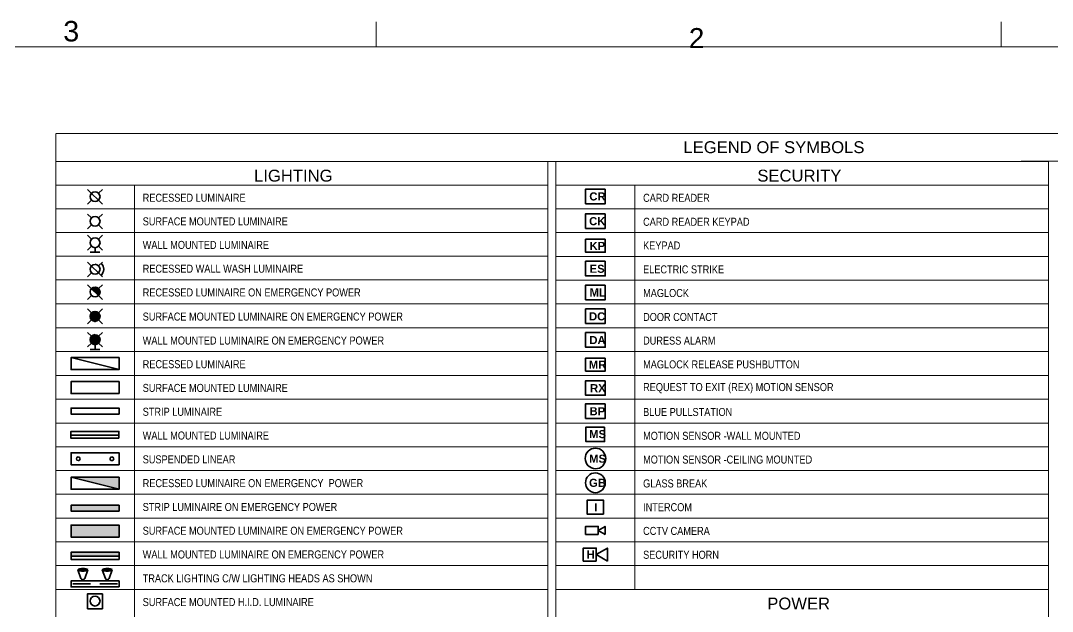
# Model space of a CAD drawing. Header units: millimetres. Extents: x 0.7 to 36.3, y 0.6 to 47.9.
# Drawn here: x 16.18 to 26.48, y 41.99 to 47.88 of the extents above; entities that cross this region are included whole.
import ezdxf

# ---------------------------------------------------------------- set-up
doc = ezdxf.new("R2010")
doc.units = ezdxf.units.MM
doc.header["$LTSCALE"] = 0.007
doc.layers.add('PDF_Geometry', color=7, linetype='Continuous', true_color=0x777777)
doc.layers.add('PDF_Solid Fills', color=7, linetype='Continuous', true_color=0xffffff)
doc.layers.add('PDF_Text', color=7, linetype='Continuous')
doc.styles.add('PDF Arial', font='arial.ttf')
doc.styles.add('PDF Arial Narrow', font='ARIALN.TTF')
doc.styles.add('PDF ArialRoundedMT Bold', font='arialbd.ttf')
doc.styles.add('PDF GillSansMT', font='arial.ttf')
doc.styles.add('PDF GillSansMTCondensed', font='arial.ttf')

msp = doc.modelspace()

# ---------------------------------------------------------------- hatches: boundary and pattern name
at = {"layer": 'PDF_Solid Fills', "transparency": 33554559}
for points in [[(16.946, 45.215), (16.931, 45.22), (16.906, 45.22), (16.884, 45.209), (16.954, 45.139), (16.966, 45.16), (16.968, 45.185), (16.961, 45.2)], [(16.946, 44.972), (16.931, 44.979), (16.906, 44.979), (16.883, 44.962), (16.871, 44.944), (16.873, 44.914), (16.888, 44.895), (16.906, 44.884), (16.931, 44.882), (16.959, 44.904), (16.966, 44.919), (16.968, 44.942), (16.961, 44.957)], [(16.961, 44.725), (16.931, 44.745), (16.906, 44.745), (16.883, 44.73), (16.871, 44.71), (16.873, 44.68), (16.888, 44.662), (16.906, 44.65), (16.931, 44.649), (16.959, 44.67), (16.966, 44.685), (16.968, 44.709)], [(16.686, 43.324), (17.159, 43.205), (17.159, 43.324)], [(16.828, 42.41), (16.814, 42.414), (16.779, 42.414), (16.748, 42.402), (16.764, 42.394), (16.808, 42.389), (16.828, 42.392), (16.844, 42.4)], [(17.091, 42.402), (17.058, 42.414), (17.024, 42.414), (16.991, 42.402), (17.008, 42.394), (17.051, 42.389), (17.071, 42.392)]]:
    msp.add_hatch(color=256, dxfattribs=at).paths.add_polyline_path(points)

# ---------------------------------------------------------------- linework, layer by layer
at = {"layer": 'PDF_Geometry', "lineweight": 9}
for points in [[(19.725, 47.618), (19.725, 47.868)], [(25.969, 47.618), (25.969, 47.868)]]:
    msp.add_lwpolyline(points, dxfattribs=at)
msp.add_lwpolyline([(32.217, 25.634), (0.987, 25.634), (32.217, 25.634), (32.217, 47.619), (0.987, 47.619), (32.217, 47.619)], close=True, dxfattribs=at)
at = {"layer": 'PDF_Geometry', "lineweight": 20}
for points in [[(16.526, 46.752), (16.526, 46.475), (26.164, 46.475)], [(16.527, 46.754), (31.438, 46.754), (31.438, 46.477), (26.166, 46.477)], [(21.404, 35.321), (16.526, 35.321), (16.526, 46.475), (21.442, 46.475), (21.442, 30.093)], [(21.442, 46.475), (21.442, 35.321), (21.442, 28.519), (16.526, 28.519), (16.526, 35.321), (21.442, 35.321)], [(21.522, 31.414), (26.439, 31.414), (26.439, 46.475), (21.522, 46.475), (21.522, 31.414), (21.522, 35.119), (26.439, 35.119), (26.439, 42.204), (26.439, 46.475)], [(21.522, 46.475), (21.522, 42.204), (21.522, 35.119), (26.361, 35.119)], [(16.526, 46.24), (21.442, 46.24)], [(17.313, 46.24), (17.313, 35.321)], [(26.439, 46.24), (21.522, 46.24)], [(22.309, 46.24), (22.309, 42.204)], [(16.526, 46.004), (21.442, 46.004)], [(26.439, 46.002), (21.522, 46.002)], [(16.526, 45.767), (21.442, 45.767)], [(26.439, 45.765), (21.522, 45.765)], [(16.526, 45.532), (21.442, 45.532)], [(26.439, 45.527), (21.522, 45.527)], [(16.526, 45.295), (21.442, 45.295)], [(26.439, 45.29), (21.522, 45.29)], [(16.526, 45.054), (21.442, 45.054)], [(26.439, 45.054), (21.522, 45.054)], [(16.526, 44.815), (21.442, 44.815)], [(26.439, 44.815), (21.522, 44.815)], [(16.526, 44.579), (21.442, 44.579)], [(26.439, 44.579), (21.522, 44.579)], [(16.526, 44.34), (21.442, 44.34)], [(26.439, 44.34), (21.522, 44.34)], [(16.526, 44.104), (21.442, 44.104)], [(26.439, 44.104), (21.522, 44.104)], [(16.526, 43.865), (21.442, 43.865)], [(26.439, 43.865), (21.522, 43.865)], [(16.526, 43.629), (21.442, 43.629)], [(26.439, 43.629), (21.522, 43.629)], [(16.526, 43.392), (21.442, 43.392)], [(26.439, 43.392), (21.522, 43.392)], [(16.526, 43.154), (21.442, 43.154)], [(26.439, 43.154), (21.522, 43.154)], [(16.526, 42.917), (21.442, 42.917)], [(26.439, 42.917), (21.522, 42.917)], [(16.526, 42.679), (21.442, 42.679)], [(26.439, 42.679), (21.522, 42.679)], [(16.526, 42.442), (21.442, 42.442)], [(26.439, 42.442), (21.522, 42.442)], [(16.526, 42.204), (21.442, 42.204)], [(26.439, 42.204), (21.522, 42.204), (26.439, 42.204)]]:
    msp.add_lwpolyline(points, dxfattribs=at)
at = {"layer": 'PDF_Geometry', "lineweight": 35}
for points in [[(16.844, 46.197), (16.993, 46.05)], [(16.993, 46.197), (16.953, 46.159)], [(16.844, 46.05), (16.884, 46.089)], [(16.844, 45.95), (16.884, 45.912)], [(16.993, 45.95), (16.953, 45.912)], [(16.844, 45.804), (16.884, 45.842)], [(16.993, 45.804), (16.953, 45.842)], [(16.844, 45.739), (16.884, 45.699)], [(16.993, 45.739), (16.953, 45.699)], [(16.844, 45.59), (16.884, 45.63)], [(16.869, 45.569), (16.968, 45.569)], [(16.919, 45.569), (16.919, 45.615)], [(16.993, 45.59), (16.953, 45.63)], [(16.993, 45.324), (16.844, 45.472)], [(16.993, 45.472), (16.953, 45.434)], [(16.844, 45.324), (16.884, 45.364)], [(16.993, 45.099), (16.844, 45.245)], [(16.993, 45.245), (16.953, 45.207)], [(16.844, 45.099), (16.884, 45.137)], [(16.884, 44.964), (16.844, 45.004)], [(16.993, 45.004), (16.953, 44.964)], [(16.844, 44.855), (16.884, 44.895)], [(16.953, 44.895), (16.993, 44.855)], [(16.844, 44.77), (16.884, 44.732)], [(16.993, 44.77), (16.953, 44.732)], [(16.844, 44.624), (16.884, 44.662)], [(16.919, 44.6), (16.919, 44.647)], [(16.993, 44.624), (16.953, 44.662)], [(17.159, 44.399), (16.679, 44.399), (16.679, 44.519), (17.159, 44.399), (17.159, 44.519), (16.679, 44.519)], [(16.869, 44.6), (16.968, 44.6)], [(16.678, 43.744), (17.158, 43.744)], [(17.159, 43.204), (16.679, 43.204), (16.679, 43.324), (17.159, 43.204), (17.159, 43.324), (16.679, 43.324)], [(16.679, 42.535), (17.159, 42.535)], [(16.748, 42.4), (16.778, 42.315)], [(16.846, 42.4), (16.816, 42.315)], [(16.991, 42.4), (17.023, 42.315)], [(17.091, 42.4), (17.059, 42.315)], [(16.698, 42.259), (16.873, 42.259)], [(16.796, 42.302), (16.796, 42.289)], [(16.968, 42.259), (17.143, 42.259)], [(17.041, 42.302), (17.041, 42.289)]]:
    msp.add_lwpolyline(points, dxfattribs=at)
for points in [[(22.014, 46.199), (22.014, 46.054), (21.817, 46.054), (21.817, 46.199)], [(22.014, 45.954), (22.014, 45.807), (21.817, 45.807), (21.817, 45.954)], [(22.014, 45.7), (22.014, 45.57), (21.817, 45.57), (21.817, 45.7)], [(22.014, 45.479), (22.014, 45.334), (21.817, 45.334), (21.817, 45.479)], [(22.014, 45.242), (22.014, 45.095), (21.817, 45.095), (21.817, 45.242)], [(16.953, 45.137), (16.961, 45.147), (16.966, 45.159), (16.968, 45.172), (16.966, 45.185), (16.961, 45.197), (16.953, 45.207), (16.943, 45.215), (16.931, 45.219), (16.919, 45.22), (16.906, 45.219), (16.894, 45.215), (16.884, 45.207)], [(22.014, 45.004), (22.014, 44.859), (21.817, 44.859), (21.817, 45.004)], [(22.014, 44.767), (22.014, 44.622), (21.817, 44.622), (21.817, 44.767)], [(22.014, 44.514), (22.014, 44.384), (21.817, 44.384), (21.817, 44.514)], [(17.159, 44.159), (16.679, 44.159), (16.679, 44.279), (17.159, 44.279)], [(22.014, 44.287), (22.014, 44.142), (21.817, 44.142), (21.817, 44.287)], [(17.159, 43.955), (16.679, 43.955), (16.679, 44.014), (17.159, 44.014)], [(22.014, 44.057), (22.014, 43.912), (21.817, 43.912), (21.817, 44.057)], [(22.007, 43.825), (22.007, 43.68), (21.821, 43.68), (21.821, 43.825)], [(17.158, 43.714), (16.678, 43.714), (16.678, 43.782), (17.158, 43.782)], [(17.159, 43.449), (16.679, 43.449), (16.679, 43.569), (17.159, 43.569)], [(17.159, 43.204), (17.159, 43.324), (16.679, 43.324)], [(21.997, 42.957), (21.997, 43.095), (21.832, 43.095), (21.832, 42.957)], [(17.159, 42.987), (16.679, 42.987), (16.679, 43.045), (17.159, 43.045)], [(16.679, 42.987), (17.159, 42.987), (17.159, 43.045), (16.679, 43.045)], [(17.159, 42.727), (16.679, 42.727), (16.679, 42.847), (17.159, 42.847)], [(16.679, 42.727), (17.159, 42.727), (17.159, 42.847), (16.679, 42.847)], [(21.944, 42.754), (21.944, 42.834), (21.817, 42.834), (21.817, 42.754)], [(22.012, 42.754), (21.944, 42.794), (22.012, 42.834)], [(17.159, 42.505), (16.679, 42.505), (16.679, 42.575), (17.159, 42.575)], [(16.679, 42.535), (17.159, 42.535), (17.159, 42.575), (16.679, 42.575)], [(21.924, 42.487), (21.924, 42.617), (21.794, 42.617), (21.794, 42.487)], [(22.036, 42.487), (21.924, 42.552), (22.036, 42.617)], [(16.846, 42.4), (16.828, 42.409), (16.808, 42.414), (16.786, 42.414), (16.766, 42.409), (16.748, 42.4), (16.766, 42.39), (16.786, 42.387), (16.808, 42.387), (16.828, 42.39)], [(17.091, 42.4), (17.071, 42.409), (17.051, 42.414), (17.031, 42.414), (17.009, 42.409), (16.991, 42.4), (17.009, 42.39), (17.031, 42.387), (17.051, 42.387), (17.071, 42.39)], [(17.159, 42.229), (16.679, 42.229), (16.679, 42.289), (17.159, 42.289)], [(16.993, 42.162), (16.993, 42.012), (16.844, 42.012), (16.844, 42.162)]]:
    msp.add_lwpolyline(points, close=True, dxfattribs=at)
for points in [[(16.751, 43.49, 0.409091), (16.769, 43.509, -0.409091)], [(17.088, 43.49, 0.409091), (17.106, 43.509, -0.409091)], [(21.916, 43.367, 0.419492), (21.817, 43.269, 0.41315), (21.916, 43.17, 0.40678), (22.014, 43.269, 0.41315)]]:
    msp.add_lwpolyline(points, format="xyb", close=True, dxfattribs=at)
for points in [[(16.748, 42.402, 0.151379), (16.798, 42.387, 0.148921), (16.846, 42.402)], [(16.991, 42.402, 0.151379), (17.041, 42.387, 0.148921), (17.089, 42.402)]]:
    msp.add_lwpolyline(points, format="xyb", dxfattribs=at)
for centre in [(16.918, 44.929), (16.918, 44.696)]:
    msp.add_circle(centre, 0.049, dxfattribs=at)
for centre, radius, start, end in [((16.919, 46.125), 0.0484, 90.0411, 179.9589), ((16.919, 45.879), 0.0484, 90.0411, 179.9589), ((16.919, 45.665), 0.0484, 90.0411, 179.9589), ((16.919, 45.4), 0.0484, 90.0411, 179.9589), ((16.922, 45.4), 0.0835, 312.8773, 359.1977), ((16.919, 45.174), 0.0484, 90.0411, 179.9589), ((16.919, 44.93), 0.0484, 90.0411, 179.9589), ((16.919, 44.699), 0.0484, 90.0411, 179.9589), ((21.915, 43.513), 0.101, 89.6269, 180.3731), ((21.915, 43.512), 0.104, 270.2862, 359.7138), ((16.798, 42.307), 0.108, 90.2029, 118.7377), ((17.041, 42.307), 0.108, 90.2029, 118.7377), ((16.919, 42.089), 0.0484, 90.0411, 179.9589)]:
    msp.add_arc(centre, radius, start, end, dxfattribs=at)
for points in [[(16.919, 46.174), (16.946, 46.174), (16.969, 46.152), (16.969, 46.125)], [(16.919, 46.075), (16.893, 46.075), (16.871, 46.099), (16.871, 46.125)], [(16.969, 46.125), (16.969, 46.099), (16.946, 46.075), (16.919, 46.075)], [(16.919, 45.829), (16.893, 45.829), (16.871, 45.852), (16.871, 45.879)], [(16.919, 45.927), (16.946, 45.927), (16.969, 45.905), (16.969, 45.879)], [(16.969, 45.879), (16.969, 45.852), (16.946, 45.829), (16.919, 45.829)], [(16.919, 45.615), (16.893, 45.615), (16.871, 45.639), (16.871, 45.665)], [(16.919, 45.714), (16.946, 45.714), (16.969, 45.692), (16.969, 45.665)], [(16.969, 45.665), (16.969, 45.639), (16.946, 45.615), (16.919, 45.615)], [(16.919, 45.449), (16.946, 45.449), (16.969, 45.427), (16.969, 45.4)], [(16.979, 45.46), (16.996, 45.444), (17.006, 45.422), (17.006, 45.399)], [(16.919, 45.35), (16.893, 45.35), (16.871, 45.374), (16.871, 45.4)], [(16.969, 45.4), (16.969, 45.374), (16.946, 45.35), (16.919, 45.35)], [(16.919, 45.124), (16.893, 45.124), (16.871, 45.147), (16.871, 45.174)], [(16.919, 45.222), (16.946, 45.222), (16.969, 45.2), (16.969, 45.174)], [(16.969, 45.174), (16.969, 45.147), (16.946, 45.124), (16.919, 45.124)], [(16.919, 44.88), (16.893, 44.88), (16.871, 44.904), (16.871, 44.93)], [(16.919, 44.979), (16.946, 44.979), (16.969, 44.957), (16.969, 44.93)], [(16.969, 44.93), (16.969, 44.904), (16.946, 44.88), (16.919, 44.88)], [(16.919, 44.747), (16.946, 44.747), (16.969, 44.725), (16.969, 44.699)], [(16.919, 44.649), (16.893, 44.649), (16.871, 44.672), (16.871, 44.699)], [(16.969, 44.699), (16.969, 44.672), (16.946, 44.649), (16.919, 44.649)], [(21.916, 43.614), (21.972, 43.614), (22.019, 43.569), (22.019, 43.512)], [(16.734, 43.509), (16.734, 43.52), (16.741, 43.527), (16.751, 43.527)], [(16.734, 43.509), (16.734, 43.52), (16.741, 43.527), (16.751, 43.527)], [(16.751, 43.49), (16.741, 43.49), (16.734, 43.499), (16.734, 43.509)], [(16.751, 43.49), (16.741, 43.49), (16.734, 43.499), (16.734, 43.509)], [(16.751, 43.527), (16.761, 43.527), (16.769, 43.52), (16.769, 43.509)], [(16.751, 43.527), (16.761, 43.527), (16.769, 43.52), (16.769, 43.509)], [(17.069, 43.509), (17.069, 43.52), (17.076, 43.527), (17.088, 43.527)], [(17.069, 43.509), (17.069, 43.52), (17.076, 43.527), (17.088, 43.527)], [(17.088, 43.49), (17.076, 43.49), (17.069, 43.499), (17.069, 43.509)], [(17.088, 43.49), (17.076, 43.49), (17.069, 43.499), (17.069, 43.509)], [(17.088, 43.527), (17.098, 43.527), (17.106, 43.52), (17.106, 43.509)], [(17.088, 43.527), (17.098, 43.527), (17.106, 43.52), (17.106, 43.509)], [(21.916, 43.409), (21.859, 43.409), (21.814, 43.455), (21.814, 43.512)], [(16.798, 42.415), (16.814, 42.415), (16.833, 42.41), (16.848, 42.402)], [(17.041, 42.415), (17.058, 42.415), (17.076, 42.41), (17.091, 42.402)], [(16.798, 42.302), (16.788, 42.302), (16.781, 42.309), (16.778, 42.315)], [(16.816, 42.315), (16.813, 42.309), (16.806, 42.302), (16.798, 42.302)], [(17.041, 42.302), (17.031, 42.302), (17.024, 42.309), (17.021, 42.315)], [(17.059, 42.315), (17.056, 42.309), (17.049, 42.302), (17.041, 42.302)], [(16.919, 42.039), (16.893, 42.039), (16.871, 42.062), (16.871, 42.089)], [(16.919, 42.137), (16.946, 42.137), (16.969, 42.115), (16.969, 42.089)], [(16.969, 42.089), (16.969, 42.062), (16.946, 42.039), (16.919, 42.039)]]:
    msp.add_open_spline(points, degree=3, dxfattribs=at)
at = {"layer": 'PDF_Solid Fills', "lineweight": 35, "transparency": 33554559}
for points in [[(16.679, 42.987), (17.159, 42.987), (16.679, 43.045), (17.159, 43.045)], [(16.679, 42.727), (17.159, 42.727), (16.679, 42.847), (17.159, 42.847)], [(16.679, 42.535), (17.159, 42.535), (16.679, 42.575), (17.159, 42.575)]]:
    msp.add_solid(points, dxfattribs=at)

# ---------------------------------------------------------------- texts
at = {"layer": 'PDF_Text', "attachment_point": 4}
for s, insert, char_height, style in [('3', (16.602, 47.774), 0.204, 'PDF GillSansMTCondensed'), ('2', (22.849, 47.707), 0.199, 'PDF GillSansMT'), ('LEGEND OF SYMBOLS', (22.795, 46.617), 0.11877, 'PDF Arial'), ('LIGHTING', (18.507, 46.333), 0.1188, 'PDF Arial'), ('SECURITY', (23.533, 46.333), 0.1188, 'PDF Arial'), ('CR', (21.855, 46.126), 0.0805, 'PDF ArialRoundedMT Bold'), ('RECESSED LUMINAIRE', (17.395, 46.113), 0.07991, 'PDF Arial Narrow'), ('CARD READER', (22.392, 46.112), 0.07991, 'PDF Arial Narrow'), ('SURFACE MOUNTED LUMINAIRE', (17.395, 45.877), 0.07991, 'PDF Arial Narrow'), ('CK', (21.853, 45.879), 0.0805, 'PDF ArialRoundedMT Bold'), ('CARD READER KEYPAD', (22.392, 45.873), 0.07991, 'PDF Arial Narrow'), ('WALL MOUNTED LUMINAIRE', (17.395, 45.642), 0.07991, 'PDF Arial Narrow'), ('KP', (21.857, 45.633), 0.0805, 'PDF ArialRoundedMT Bold'), ('KEYPAD', (22.392, 45.637), 0.0799, 'PDF Arial Narrow'), ('RECESSED WALL WASH LUMINAIRE', (17.395, 45.405), 0.07991, 'PDF Arial Narrow'), ('ES', (21.858, 45.404), 0.0805, 'PDF ArialRoundedMT Bold'), ('ELECTRIC STRIKE', (22.392, 45.398), 0.07991, 'PDF Arial Narrow'), ('RECESSED LUMINAIRE ON EMERGENCY POWER', (17.395, 45.168), 0.07991, 'PDF Arial Narrow'), ('ML', (21.858, 45.168), 0.0805, 'PDF ArialRoundedMT Bold'), ('MAGLOCK', (22.392, 45.162), 0.0799, 'PDF Arial Narrow'), ('SURFACE MOUNTED LUMINAIRE ON EMERGENCY POWER', (17.395, 44.927), 0.07991, 'PDF Arial Narrow'), ('DC', (21.852, 44.929), 0.0805, 'PDF ArialRoundedMT Bold'), ('DOOR CONTACT', (22.392, 44.923), 0.07991, 'PDF Arial Narrow'), ('WALL MOUNTED LUMINAIRE ON EMERGENCY POWER', (17.395, 44.688), 0.07991, 'PDF Arial Narrow'), ('DA', (21.855, 44.693), 0.0805, 'PDF ArialRoundedMT Bold'), ('DURESS ALARM', (22.392, 44.687), 0.07991, 'PDF Arial Narrow'), ('RECESSED LUMINAIRE', (17.395, 44.452), 0.07991, 'PDF Arial Narrow'), ('MR', (21.85, 44.448), 0.0805, 'PDF ArialRoundedMT Bold'), ('MAGLOCK RELEASE PUSHBUTTON', (22.392, 44.45), 0.07991, 'PDF Arial Narrow'), ('SURFACE MOUNTED LUMINAIRE', (17.395, 44.215), 0.07991, 'PDF Arial Narrow'), ('RX', (21.862, 44.213), 0.0805, 'PDF ArialRoundedMT Bold'), ('REQUEST TO EXIT (REX) MOTION SENSOR', (22.392, 44.212), 0.07991, 'PDF Arial Narrow'), ('STRIP LUMINAIRE', (17.395, 43.977), 0.07991, 'PDF Arial Narrow'), ('BP', (21.857, 43.983), 0.0805, 'PDF ArialRoundedMT Bold'), ('BLUE PULLSTATION', (22.392, 43.975), 0.07991, 'PDF Arial Narrow'), ('MS', (21.853, 43.754), 0.0805, 'PDF ArialRoundedMT Bold'), ('WALL MOUNTED LUMINAIRE', (17.395, 43.74), 0.07991, 'PDF Arial Narrow'), ('MOTION SENSOR -WALL MOUNTED', (22.392, 43.737), 0.07991, 'PDF Arial Narrow'), ('SUSPENDED LINEAR', (17.395, 43.502), 0.07991, 'PDF Arial Narrow'), ('MS', (21.853, 43.509), 0.0805, 'PDF ArialRoundedMT Bold'), ('MOTION SENSOR -CEILING MOUNTED', (22.392, 43.5), 0.07991, 'PDF Arial Narrow'), ('RECESSED LUMINAIRE ON EMERGENCY  POWER', (17.395, 43.265), 0.07991, 'PDF Arial Narrow'), ('GB', (21.852, 43.268), 0.0805, 'PDF ArialRoundedMT Bold'), ('GLASS BREAK', (22.392, 43.262), 0.07991, 'PDF Arial Narrow'), ('STRIP LUMINAIRE ON EMERGENCY POWER', (17.395, 43.027), 0.07991, 'PDF Arial Narrow'), ('INTERCOM', (22.392, 43.025), 0.0799, 'PDF Arial Narrow'), ('I', (21.903, 43.024), 0.0805, 'PDF ArialRoundedMT Bold'), ('SURFACE MOUNTED LUMINAIRE ON EMERGENCY POWER', (17.395, 42.79), 0.07991, 'PDF Arial Narrow'), ('CCTV CAMERA', (22.392, 42.788), 0.07991, 'PDF Arial Narrow'), ('WALL MOUNTED LUMINAIRE ON EMERGENCY POWER', (17.395, 42.553), 0.07991, 'PDF Arial Narrow'), ('H', (21.827, 42.553), 0.0805, 'PDF ArialRoundedMT Bold'), ('SECURITY HORN', (22.392, 42.55), 0.07991, 'PDF Arial Narrow'), ('TRACK LIGHTING C/W LIGHTING HEADS AS SHOWN', (17.395, 42.315), 0.07991, 'PDF Arial Narrow'), ('SURFACE MOUNTED H.I.D. LUMINAIRE', (17.395, 42.078), 0.07991, 'PDF Arial Narrow'), ('POWER', (23.632, 42.063), 0.1188, 'PDF Arial')]:
    msp.add_mtext(s, dxfattribs=dict(at, insert=insert, char_height=char_height, style=style))

doc.saveas('drawing.dxf')
